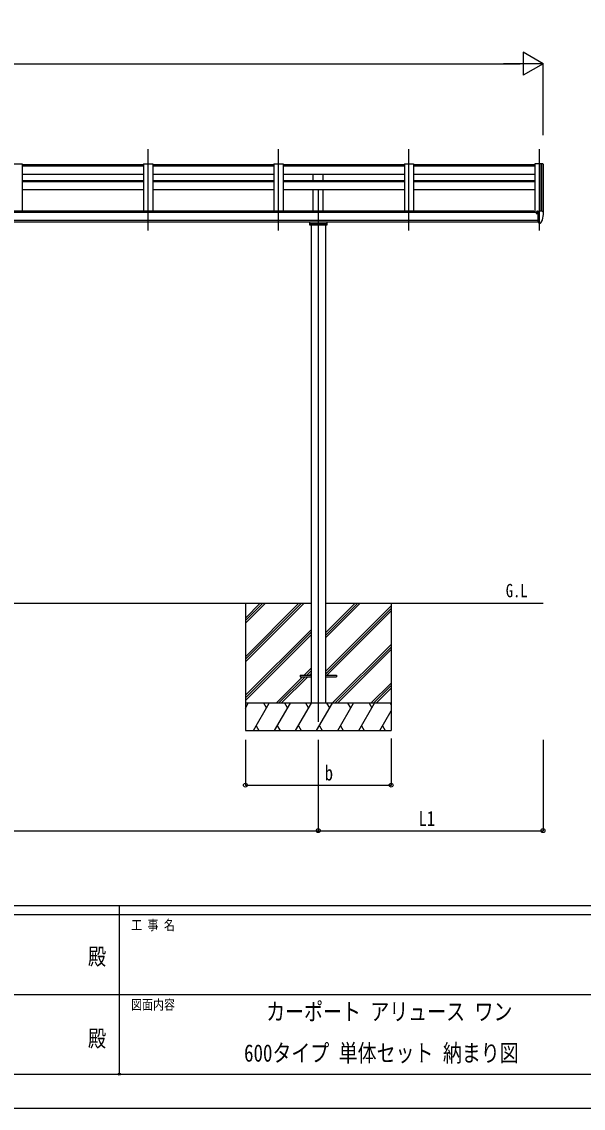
# Model space of a CAD drawing. Units: millimetres, scale not verified. Extents: x -10512 to 10512, y -7425 to 7425.
# Drawn here: x -548 to 2535, y -7425 to -1456 of the extents above; entities that cross this region are included whole.
import ezdxf
from ezdxf.enums import TextEntityAlignment as Align

# ---------------------------------------------------------------- set-up
doc = ezdxf.new("R2010")
doc.units = ezdxf.units.MM
doc.header["$LTSCALE"] = 25
doc.header["$PDMODE"] = 32
doc.header["$PDSIZE"] = 12.5
for name, color, linetype in [('0-2_USER1', 3, 'Continuous'), ('0-3_YKK_12', 2, 'Continuous'), ('0-4_YKK_13', 4, 'Continuous'), ('0-5_YKK_A1', 4, 'Continuous'), ('0-6_YKK_D', 6, 'Continuous'), ('0-7_YKK_ZWAK', 7, 'Continuous')]:
    doc.layers.add(name, color=color, linetype=linetype)
doc.styles.add('ＭＳ ゴシック', font='')
doc.styles.get('ＭＳ ゴシック').set_extended_font_data('MS Gothic')

msp = doc.modelspace()

# ---------------------------------------------------------------- linework, layer by layer
at = {"layer": '0-3_YKK_12'}
for p, q in [((146.24, -2602.84), (146.24, -2156)), ((862.24, -2602.84), (862.24, -2156)), ((1578.24, -2602.84), (1578.24, -2156)), ((2294.24, -2602.84), (2294.24, -2156)), ((1080.24, -2378.02), (1080.24, -5302.4))]:
    msp.add_line(p, q, dxfattribs=at)
at = {"layer": '0-4_YKK_13'}
for p, q in [((121.24, -2242.25), (-544.76, -2242.25)), ((837.24, -2242.25), (171.24, -2242.25)), ((1553.24, -2242.25), (887.24, -2242.25)), ((2269.24, -2242.25), (1603.24, -2242.25)), ((2277.74, -2499.63), (2277.74, -2503.96)), ((2292.74, -2498.46), (2278.74, -2498.52)), ((2282.24, -2498.51), (2282.24, -2496.61)), ((2283.06, -2496.19), (2292.74, -2495.47)), ((2287.74, -2503.51), (2294.24, -2503.11)), ((2292.74, -2494.69), (2294.24, -2494.69)), ((2292.74, -2494.69), (2292.74, -2500.86)), ((2294.24, -2562.28), (2294.24, -2493.78)), ((2309.33, -2494.34), (2313.4, -2500.15)), ((2316.24, -2503.15), (2316.24, -2503.78)), ((1036.74, -2564.65), (1123.74, -2564.65)), ((2282.74, -2508.69), (2282.44, -2508.69)), ((2283.27, -2508.69), (2282.74, -2508.69)), ((2287.74, -2559.08), (2293.24, -2559.08)), ((2293.74, -2560.08), (2293.24, -2559.08)), ((2294.24, -2560.08), (2293.74, -2560.08)), ((2295.74, -2562.19), (2294.24, -2562.28)), ((2295.74, -2562.19), (2299.45, -2561.96)), ((2301.86, -2560.46), (2311.61, -2545.09)), ((980.24, -5045.5), (980.24, -5054.5)), ((980.24, -5045.5), (1040.74, -5045.5)), ((980.24, -5054.5), (1040.74, -5054.5)), ((1119.74, -5045.5), (1180.24, -5045.5)), ((1119.74, -5054.5), (1180.24, -5054.5)), ((1180.24, -5045.5), (1180.24, -5054.5))]:
    msp.add_line(p, q, dxfattribs=at)
for points in [[(2277.74, -2507.08), (2277.74, -2508.69), (2277.27, -2508.69)], [(2283.06, -2496.19), (2282.9, -2496.21), (2282.74, -2496.24), (2282.6, -2496.28), (2282.47, -2496.34), (2282.37, -2496.4), (2282.3, -2496.46), (2282.25, -2496.53), (2282.24, -2496.61)], [(2287.74, -2559.08), (2287.74, -2500.86), (2292.74, -2500.86)], [(2294.24, -2493.78), (2306.24, -2493.78), (2308.57, -2493.92)], [(1126.74, -2557.32), (1126.74, -2573.91), (1033.74, -2573.91), (1033.74, -2557.32)], [(2282.44, -2507.51), (2282.44, -2508.69), (2277.74, -2508.69)], [(2294.24, -2548.39), (2291.08, -2547.98), (2287.74, -2547.55)]]:
    msp.add_lwpolyline(points, dxfattribs=at)
for centre, radius, start, end in [((2280.24, -2508.69), 2.5, 28.35764, 180), ((2308.51, -2494.92), 1, 35, 86.5), ((2123.75, -2503.77), 192.49, 347.8767, 359.9992), ((2313.24, -2503.15), 3, 0, 87), ((2280.24, -2508.69), 2.5, 0, 28.35764), ((2299.26, -2558.96), 3, 273.5, 330), ((2309.01, -2543.59), 3, 330, 348.16652)]:
    msp.add_arc(centre, radius, start, end, dxfattribs=at)
msp.add_ellipse((2278.74, -2499.62), major_axis=(0.02, 1.1), ratio=0.906239, start_param=0.0206394, end_param=1.5914357, dxfattribs=at)
at = {"layer": '0-5_YKK_A1'}
for p, q in [((-594.76, -2236.17), (-544.76, -2236.17)), ((-544.76, -2236.17), (-544.76, -2497.25)), ((121.24, -2249.05), (-544.76, -2249.05)), ((121.24, -2236.17), (121.24, -2497.25)), ((121.24, -2236.17), (171.24, -2236.17)), ((171.24, -2236.17), (171.24, -2497.25)), ((837.24, -2249.05), (171.24, -2249.05)), ((837.24, -2236.17), (837.24, -2497.25)), ((837.24, -2236.17), (887.24, -2236.17)), ((887.24, -2236.17), (887.24, -2497.25)), ((1553.24, -2249.05), (887.24, -2249.05)), ((1553.24, -2236.17), (1553.24, -2497.25)), ((1553.24, -2236.17), (1603.24, -2236.17)), ((1603.24, -2236.17), (1603.24, -2497.25)), ((2269.24, -2249.05), (1603.24, -2249.05)), ((2269.24, -2236.17), (2269.24, -2503.96)), ((2305.16, -2236.37), (2304.54, -2237.99)), ((2305.24, -2236.26), (2305.24, -2493.78)), ((2313.29, -2236.59), (2305.46, -2236.18)), ((2314.23, -2237.47), (2314.24, -2500.32)), ((-544.76, -2294.05), (121.24, -2294.05)), ((-544.76, -2327.47), (121.24, -2327.47)), ((171.24, -2294.05), (837.24, -2294.05)), ((171.24, -2327.47), (837.24, -2327.47)), ((887.24, -2294.05), (1553.24, -2294.05)), ((887.24, -2327.47), (1553.24, -2327.47)), ((1052.74, -2327.47), (1052.74, -2294.05)), ((1052.74, -2294.05), (1107.74, -2294.05)), ((1107.74, -2327.47), (1107.74, -2294.05)), ((1603.24, -2294.05), (2269.24, -2294.05)), ((1603.24, -2327.47), (2269.24, -2327.47)), ((-544.76, -2333.75), (121.24, -2333.75)), ((-544.76, -2377.54), (121.24, -2377.54)), ((171.24, -2333.75), (837.24, -2333.75)), ((171.24, -2377.54), (837.24, -2377.54)), ((887.24, -2333.75), (1553.24, -2333.75)), ((887.24, -2377.54), (1553.24, -2377.54)), ((1052.74, -2497.25), (1052.74, -2377.54)), ((1107.74, -2497.25), (1107.74, -2377.54)), ((1603.24, -2333.75), (2269.24, -2333.75)), ((1603.24, -2377.54), (2269.24, -2377.54)), ((2287.74, -2503.96), (-3427.26, -2503.96)), ((2264.24, -2497.25), (-3403.76, -2497.25)), ((2264.24, -2503.96), (2264.24, -2497.25)), ((-3427.26, -2545.18), (2287.74, -2545.18)), ((2287.74, -2557.04), (-3427.26, -2556.95)), ((1040.74, -2573.91), (1040.74, -5200)), ((1119.74, -2573.91), (1119.74, -5200)), ((-2180.26, -4650), (1040.74, -4650)), ((680.24, -4650), (680.24, -5350)), ((680.24, -4944.18), (974.42, -4650)), ((680.24, -4958.32), (988.56, -4650)), ((680.24, -4972.46), (1002.7, -4650)), ((680.24, -4760.33), (790.57, -4650)), ((680.24, -4746.19), (776.43, -4650)), ((680.24, -4732.05), (762.29, -4650)), ((1119.74, -4650), (2314.24, -4650)), ((1119.74, -4841.33), (1311.07, -4650)), ((1119.74, -4827.19), (1296.93, -4650)), ((1119.74, -4813.05), (1282.79, -4650)), ((1480.24, -4650), (1480.24, -5350)), ((1119.74, -5025.18), (1480.24, -4664.68)), ((1119.74, -5039.32), (1480.24, -4678.82)), ((1127.7, -5045.5), (1480.24, -4692.96)), ((680.24, -5156.31), (1040.74, -4795.81)), ((680.24, -5170.45), (1040.74, -4809.95)), ((680.24, -5184.59), (1040.74, -4824.1)), ((1157.05, -5200), (1480.24, -4876.81)), ((1171.19, -5200), (1480.24, -4890.95)), ((1185.33, -5200), (1480.24, -4905.1)), ((1003.18, -5045.5), (1040.74, -5007.94)), ((848.68, -5200), (994.18, -5054.5)), ((862.82, -5200), (1008.32, -5054.5)), ((876.96, -5200), (1022.46, -5054.5)), ((1017.32, -5045.5), (1040.74, -5022.08)), ((1031.46, -5045.5), (1040.74, -5036.23)), ((1369.18, -5200), (1480.24, -5088.94)), ((1383.32, -5200), (1480.24, -5103.08)), ((1397.46, -5200), (1480.24, -5117.23)), ((1480.24, -5200), (680.24, -5200)), ((680.24, -5227.5), (696.12, -5200)), ((724.98, -5350), (811.59, -5200)), ((796.59, -5225.98), (781.59, -5200)), ((840.46, -5350), (927.06, -5200)), ((912.06, -5225.98), (897.05, -5200)), ((955.92, -5350), (1042.53, -5200)), ((1027.53, -5225.98), (1012.53, -5200)), ((1071.39, -5350), (1158, -5200)), ((1143, -5225.98), (1128, -5200)), ((1186.87, -5350), (1273.47, -5200)), ((1258.47, -5225.98), (1243.47, -5200)), ((1302.34, -5350), (1388.94, -5200)), ((1358.94, -5200), (1373.94, -5225.98)), ((1417.81, -5350), (1480.24, -5241.86)), ((1474.41, -5200), (1480.24, -5210.1)), ((680.24, -5350), (1480.24, -5350)), ((739.98, -5324.02), (754.98, -5350)), ((855.45, -5324.02), (870.45, -5350)), ((970.92, -5324.02), (985.92, -5350)), ((1086.39, -5324.02), (1101.39, -5350)), ((1201.86, -5324.02), (1216.86, -5350)), ((1317.33, -5324.02), (1332.33, -5350)), ((1432.8, -5324.02), (1447.8, -5350))]:
    msp.add_line(p, q, dxfattribs=at)
msp.add_lwpolyline([(2304.54, -2493.78), (2304.54, -2236.17), (2269.24, -2236.17)], dxfattribs=at)
msp.add_circle((2280.27, -2508.69), 3, dxfattribs=at)
for centre, radius, start, end in [((2305.44, -2236.48), 0.3, 86.98858, 159), ((2313.24, -2237.59), 1, 6.67014, 87)]:
    msp.add_arc(centre, radius, start, end, dxfattribs=at)
at = {"layer": '0-6_YKK_D'}
for p, q in [((2314.24, -1686.17), (2205.99, -1623.67)), ((2205.99, -1623.67), (2205.99, -1748.67)), ((-3328.76, -1686.17), (2189.24, -1686.17)), ((2314.24, -1686.17), (2097.73, -1686.17)), ((2314.24, -1686.17), (2205.99, -1748.67)), ((2314.24, -2079.49), (2314.24, -1685.17)), ((680.24, -5400.02), (680.24, -5651)), ((1080.24, -5400), (1080.24, -5901)), ((1080.24, -5400), (1080.24, -5901)), ((1480.24, -5394.46), (1480.24, -5651)), ((2314.24, -5400), (2314.24, -5901)), ((680.24, -5650), (1480.24, -5650)), ((-2219.76, -5900), (1080.24, -5900)), ((1080.24, -5900), (2314.24, -5900))]:
    msp.add_line(p, q, dxfattribs=at)
for centre in [(680.24, -5650), (1480.24, -5650), (1080.24, -5900), (1080.24, -5900), (2314.24, -5900)]:
    msp.add_circle(centre, 10.62, dxfattribs=at)
at = {"layer": '0-7_YKK_ZWAK'}
for p, q in [((9737.55, -6312.5), (-9762.45, -6312.5)), ((-12.45, -6312.5), (-12.45, -7237.5)), ((-12.45, -6362.5), (-3262.45, -6362.5)), ((3237.55, -6362.5), (-12.45, -6362.5)), ((-3243.7, -6800), (-12.45, -6800)), ((-12.45, -6800), (3237.55, -6800)), ((-3262.45, -7237.5), (-12.45, -7237.5)), ((-12.45, -7237.5), (3237.55, -7237.5))]:
    msp.add_line(p, q, dxfattribs=at)
msp.add_lwpolyline([(-10512.5, -7425), (10512.5, -7425), (10512.5, 7425), (-10512.5, 7425)], close=True, dxfattribs=at)
msp.add_point((-12.45, -7237.5), dxfattribs=at)

# ---------------------------------------------------------------- texts
at = {"layer": '0-2_USER1', "style": 'ＭＳ ゴシック', "width": 0.8}
for s, height, p in [('G.L', 73.31, (2109.91, -4639.4)), ('カーポート アリュース ワン', 95.31, (794.42, -6970)), ('600タイプ 単体セット 納まり図', 95.31, (673.08, -7197.5))]:
    msp.add_text(s, height=height, dxfattribs=at).set_placement(p, align=Align.BOTTOM_LEFT)
at = {"layer": '0-6_YKK_D', "style": 'ＭＳ ゴシック', "width": 0.8}
for s, p in [('b', (1116.49, -5649)), ('L1', (1631.24, -5899))]:
    msp.add_text(s, height=82.48, dxfattribs=at).set_placement(p, align=Align.BOTTOM_LEFT)
at = {"layer": '0-7_YKK_ZWAK', "style": 'ＭＳ ゴシック', "width": 0.8}
for s, height, p in [('工 事 名', 54.99, (53.17, -6462.5)), ('殿', 91.64, (-184.17, -6664.58)), ('図面内容', 54.99, (53.17, -6900)), ('殿', 91.64, (-184.17, -7114.58))]:
    msp.add_text(s, height=height, dxfattribs=at).set_placement(p, align=Align.BOTTOM_LEFT)

doc.saveas('drawing.dxf')
